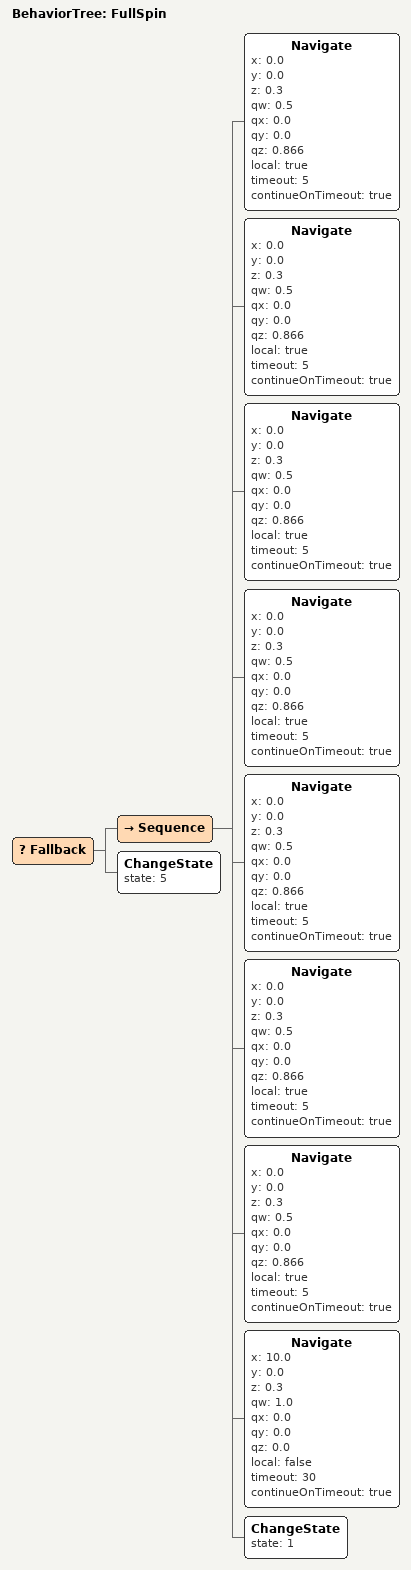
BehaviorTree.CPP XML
<root BTCPP_format="4">
	<BehaviorTree ID="FullSpin">
	    <Fallback>
    		<Sequence>
				<Navigate x="0.0" y="0.0" z="0.3" qw="0.5" qx="0.0" qy="0.0" qz="0.866" local="true" timeout="5" continueOnTimeout="true"/>
    			<Navigate x="0.0" y="0.0" z="0.3" qw="0.5" qx="0.0" qy="0.0" qz="0.866" local="true" timeout="5" continueOnTimeout="true"/>
    			<Navigate x="0.0" y="0.0" z="0.3" qw="0.5" qx="0.0" qy="0.0" qz="0.866" local="true" timeout="5" continueOnTimeout="true"/>
                <Navigate x="0.0" y="0.0" z="0.3" qw="0.5" qx="0.0" qy="0.0" qz="0.866" local="true" timeout="5" continueOnTimeout="true"/>
				<Navigate x="0.0" y="0.0" z="0.3" qw="0.5" qx="0.0" qy="0.0" qz="0.866" local="true" timeout="5" continueOnTimeout="true"/>
    			<Navigate x="0.0" y="0.0" z="0.3" qw="0.5" qx="0.0" qy="0.0" qz="0.866" local="true" timeout="5" continueOnTimeout="true"/>
    			<Navigate x="0.0" y="0.0" z="0.3" qw="0.5" qx="0.0" qy="0.0" qz="0.866" local="true" timeout="5" continueOnTimeout="true"/>
    			<Navigate x="10.0" y="0.0" z="0.3" qw="1.0" qx="0.0" qy="0.0" qz="0.0" local="false" timeout="30" continueOnTimeout="true"/>
				<ChangeState state="1"/>
    		</Sequence>
            <ChangeState state="5"/>
        </Fallback>
	</BehaviorTree>
</root>
